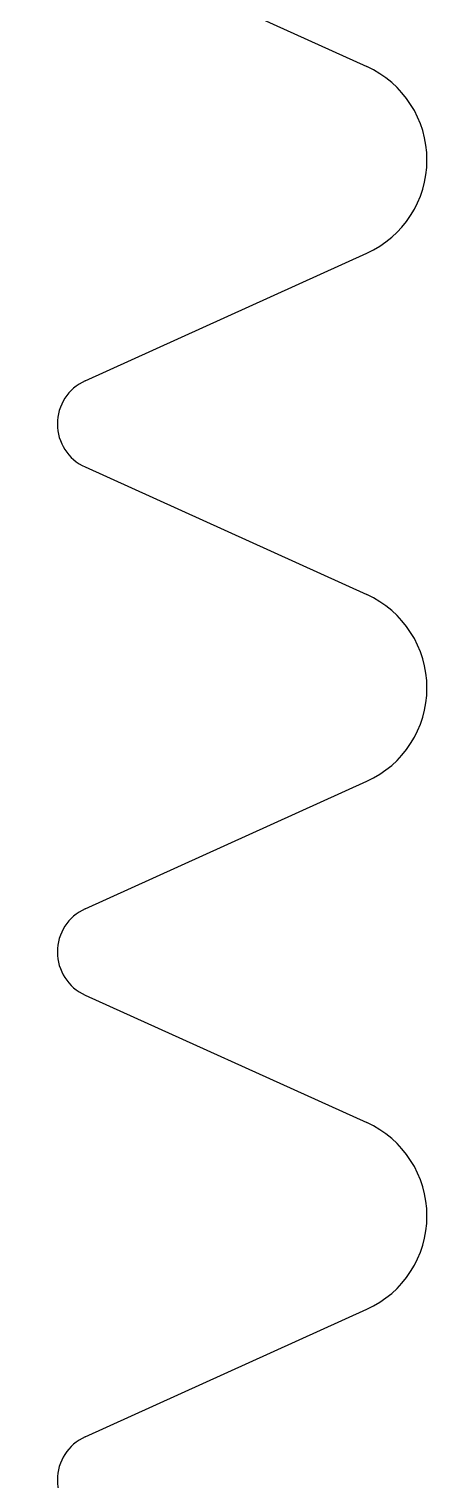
# Model space of a CAD drawing. Header units: millimetres. Extents: x 7589 to 12925, y 625 to 5429.
# Drawn here: x 8486.3 to 8511.6, y 4162.7 to 4254.8 of the extents above; entities that cross this region are included whole.
import ezdxf

# ---------------------------------------------------------------- set-up
doc = ezdxf.new("R2010")
doc.units = ezdxf.units.MM
doc.header["$LTSCALE"] = 307.34
doc.layers.get('0').update_dxf_attribs({"linetype": 'CONTINUOUS'})

msp = doc.modelspace()

# ---------------------------------------------------------------- linework, layer by layer
at = {"color": 0, "linetype": 'Continuous'}
for p, q in [((8486.31652, 4262.07798), (8507.76108, 4252.36997)), ((8489.87843, 4232.43148), (8507.76108, 4240.527)), ((8489.87843, 4226.96549), (8507.76108, 4218.86997)), ((8489.87843, 4198.93148), (8507.76108, 4207.027)), ((8489.87843, 4193.46549), (8507.76108, 4185.36997)), ((8489.87843, 4165.43148), (8507.76108, 4173.527))]:
    msp.add_line(p, q, dxfattribs=at)
for centre, radius, start, end in [((8505.0804, 4246.44849), 6.5, 294.3563913, 65.6436087), ((8491.11567, 4229.69849), 3, 114.3563913, 245.6436087), ((8505.0804, 4212.94849), 6.5, 294.3563913, 65.6436087), ((8491.11567, 4196.19849), 3, 114.3563913, 245.6436087), ((8505.0804, 4179.44849), 6.5, 294.3563913, 65.6436087), ((8491.11567, 4162.69849), 3, 114.3563913, 245.6436087)]:
    msp.add_arc(centre, radius, start, end, dxfattribs=at)

doc.saveas('drawing.dxf')
